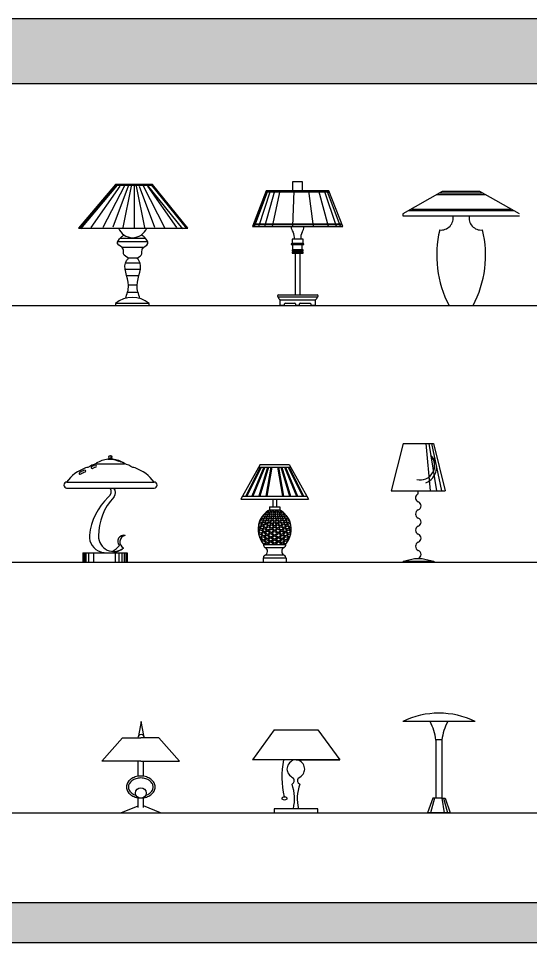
# Model space of a CAD drawing. Header units: millimetres. Extents: x 1445 to 13438, y 11474 to 16249.
# Drawn here: x 4096 to 6744, y 11474 to 16249 of the extents above; entities that cross this region are included whole.
import ezdxf

# ---------------------------------------------------------------- set-up
doc = ezdxf.new("R2010")
doc.units = ezdxf.units.MM
doc.layers.add('www.cad-blocks.net', color=7, linetype='Continuous')

# ---------------------------------------------------------------- blocks, each defined once
blk = doc.blocks.new('A$C171657AA')
for p, q in [((189.7, 626.1), (0, 401)), ((194.2, 624), (4.5, 398.9)), ((198.8, 621.9), (9.1, 396.9)), ((381.1, 626.1), (189.7, 626.1)), ((381.1, 621.1), (189.7, 621.1)), ((539.5, 397.1), (356.4, 622.2)), ((559.6, 399.1), (376.5, 624.1)), ((564.2, 401), (381.1, 626.1)), ((212.7, 617.3), (63.6, 403)), ((236.3, 618.3), (124.8, 404.1)), ((255.6, 617.3), (177.3, 405.1)), ((271.7, 617.3), (228.8, 403)), ((286.7, 618.3), (286.7, 401.9)), ((297.4, 617.3), (340.3, 403)), ((313.5, 617.3), (391.8, 405.1)), ((332.8, 618.3), (444.4, 404.1)), ((356.4, 617.3), (505.5, 403)), ((0, 401), (564.2, 401)), ((346.2, 347.4), (213.4, 347.4)), ((357.4, 330), (202.2, 330)), ((336.5, 301.1), (223, 301.1)), ((301.8, 245.1), (257.8, 245.1)), ((317.8, 220), (241.8, 220)), ((318.7, 187.2), (240.9, 187.2)), ((311.2, 154.4), (248.4, 154.4)), ((301.9, 106.1), (257.7, 106.1)), ((307.1, 67.5), (252.5, 67.5)), ((364, 11.6), (190.1, 11.6)), ((190.1, 11.6), (190.1, 0)), ((190.1, 0), (364, 0)), ((190.1, 0), (364, 0)), ((364, 0), (364, 11.6))]:
    blk.add_line(p, q)
for centre, radius, start, end in [((279, 430.2), 79, 201.6975, 338.3025), ((277.1, -95.3), 137.7, 50.862, 129.138)]:
    blk.add_arc(centre, radius, start, end)
for points in [[(257.8, 245.1), (232.6, 268.3), (230.7, 291.4), (201.7, 320.4), (219.1, 353.2), (234.2, 365.1)], [(301.8, 245.1), (326.9, 268.3), (328.9, 291.4), (357.8, 320.4), (340.5, 353.2), (325.3, 365.1)], [(242.4, 38.1), (257.8, 104.2), (248.1, 233.5), (257.8, 245.1)], [(317.1, 38.1), (301.8, 104.2), (311.5, 233.5), (301.8, 245.1)]]:
    blk.add_spline(points, degree=3)
blk = doc.blocks.new('A$C03E82307')
for p, q in [((258.6, 640.2), (207.4, 640.2)), ((207.4, 640.2), (207.4, 592.5)), ((258.6, 592.5), (258.6, 640.2)), ((71.7, 592.5), (0, 408.4)), ((4.2, 408.4), (74.6, 592.5)), ((10.8, 408.4), (79.2, 592.5)), ((32.7, 408.4), (94.3, 592.5)), ((64, 408.4), (116, 592.5)), ((395.8, 592.5), (71.7, 592.5)), ((395.8, 585.8), (71.7, 585.8)), ((104, 408.4), (143.7, 592.5)), ((208.5, 408.4), (216.1, 592.5)), ((316.8, 408.4), (291.1, 592.5)), ((392.8, 408.4), (343.8, 592.5)), ((435.6, 408.4), (373.4, 592.5)), ((455.5, 408.4), (387.3, 592.5)), ((467.9, 408.4), (395.8, 592.5)), ((0, 408.4), (467.9, 408.4)), ((4.1, 418.8), (463.8, 418.8)), ((5.9, 423.5), (461.9, 423.5)), ((205.2, 342.9), (205.2, 322.7)), ((261.8, 342.9), (205.2, 342.9)), ((261.8, 322.7), (261.8, 342.9)), ((200.7, 319), (200.7, 315.5)), ((265.6, 319), (200.7, 319)), ((200.7, 315.5), (265.6, 315.5)), ((205.2, 322.7), (261.8, 322.7)), ((205.2, 287.9), (205.2, 282.1)), ((261.8, 287.9), (205.2, 287.9)), ((208.2, 315.5), (208.2, 287.7)), ((257.5, 315.5), (208.2, 315.5)), ((208.2, 287.7), (257.5, 287.7)), ((257.5, 287.7), (257.5, 315.5)), ((261.8, 282.1), (261.8, 287.9)), ((265.6, 315.5), (265.6, 319)), ((205.2, 282.1), (261.8, 282.1)), ((205.2, 276.7), (205.2, 270.9)), ((261.8, 276.7), (205.2, 276.7)), ((205.2, 270.9), (261.8, 270.9)), ((220.5, 270.9), (220.5, 55)), ((246.1, 270.9), (246.1, 55)), ((261.8, 270.9), (261.8, 276.7)), ((135, 55), (334.7, 55)), ((135, 46.2), (334.7, 46.2)), ((143.6, 29.5), (324.9, 29.5)), ((143.6, 0), (143.6, 27.8)), ((166.8, 0), (143.6, 0)), ((166.8, 0), (166.8, 8.8)), ((170.4, 12.4), (219.9, 12.4)), ((223.5, 8.8), (223.5, 0)), ((243.2, 0), (223.5, 0)), ((243.2, 0), (243.2, 8.8)), ((246.8, 12.4), (298.1, 12.4)), ((301.7, 8.8), (301.7, 0)), ((324.9, 0), (301.7, 0)), ((324.9, 26.9), (324.9, 0))]:
    blk.add_line(p, q)
for centre, radius, start, end in [((281.6, 422.7), 83.5, 189.9062, 211.4154), ((186.2, 422.7), 83.5, 328.5846, 350.0938), ((172.1, 355), 45.3, 344.5543, 32.3595), ((295.8, 355), 45.3, 147.6405, 195.4457), ((134, 50.3), 4.77, 78.8387, 256.087), ((335.6, 50.3), 4.77, 283.913, 101.1613), ((154.3, 48.5), 21.6, 187.4428, 236.2907), ((140, 27.8), 3.62, 0, 49.7896), ((170.4, 8.8), 3.62, 90, 180), ((219.9, 8.8), 3.62, 0, 90), ((246.8, 8.8), 3.62, 90, 180), ((298.1, 8.8), 3.62, 0, 90), ((328.5, 26.9), 3.62, 127.4098, 180), ((315, 48.5), 22, 301.0571, 352.586)]:
    blk.add_arc(centre, radius, start, end)
blk = doc.blocks.new('A$C0AEA3F2F')
for p, q in [((203.6, 590.3), (0, 474.1)), ((176.7, 575), (425.9, 575)), ((190.8, 583), (411.8, 583)), ((399, 590.3), (203.6, 590.3)), ((602.8, 474), (399, 590.3)), ((30.2, 491.3), (572.4, 491.3)), ((44.3, 499.3), (558.3, 499.3)), ((0, 474.1), (0, 464.4)), ((0, 464.4), (602.8, 464.4)), ((239.7, 0), (363.1, 0))]:
    blk.add_line(p, q)
for centre, radius, start, end in [((198.1, 452.8), 62.1, 263.0364, 12.5855), ((404.6, 452.8), 62.1, 167.4145, 276.9636), ((731.7, 260.4), 556.7, 166.4118, 207.8879), ((-128.9, 260.4), 556.7, 332.1121, 13.5882)]:
    blk.add_arc(centre, radius, start, end)
blk = doc.blocks.new('A$C5E581DEF')
for p, q in [((227.9, 531.5), (252.2, 531.5)), ((168.4, 508), (311.7, 508)), ((13.3, 382.7), (466.8, 382.7)), ((15.6, 413.8), (466.8, 413.8)), ((97.3, 48), (327.6, 48)), ((97.3, 48), (97.3, 0)), ((99.1, 48), (99.1, 0)), ((101.8, 48), (101.8, 0)), ((106.2, 48), (106.2, 0)), ((113.8, 48), (113.8, 0)), ((127.2, 48), (127.2, 0)), ((153, 48), (153, 0)), ((264.8, 48), (264.8, 0)), ((283.5, 48), (283.5, 0)), ((299.1, 48), (299.1, 0)), ((312, 48), (312, 0)), ((320.5, 48), (320.5, 0)), ((324.5, 48), (324.5, 0)), ((326.3, 48), (326.3, 0)), ((327.6, 48), (327.6, 0)), ((97.3, 0), (327.6, 0))]:
    blk.add_line(p, q)
for centre, radius in [((240.1, 543.2), 7.98), ((236.6, 548.1), 0.93)]:
    blk.add_circle(centre, radius)
for centre, radius, start, end in [((238.3, 404.2), 127.8, 94.6614, 123.5836), ((227.9, 531.8), 0.288, 101.9697, 270), ((240.1, 474.3), 59, 78.0303, 101.9697), ((235.3, 533.9), 2.34, 263.273, 276.7267), ((239.7, 543.6), 7.06, 247.2106, 60.767), ((235.3, 534.9), 2.34, 318.8605, 19.3159), ((240, 543.1), 4.87, 271.6407, 34.2331), ((244.9, 534.9), 2.34, 160.6841, 221.1395), ((229.4, 393.5), 137.8, 66.693, 81.87), ((252.2, 531.8), 0.288, 270, 78.0303), ((241.9, 404.2), 127.8, 56.4164, 85.3386), ((237.4, 407.4), 123.7, 61.5534, 83.1018), ((233.9, 384.3), 147.9, 59.2637, 82.1201), ((186.5, 283.4), 216.7, 110.2083, 143.026), ((122.9, 455.8), 33, 87.2975, 109.9307), ((238.6, 303.9), 217.3, 109.2415, 121.6904), ((146.6, 488.8), 5.14, 105.5195, 291.0199), ((169.5, 461.8), 40.1, 98.2209, 127.1989), ((175.9, 440.6), 51.3, 102.4243, 122.2914), ((162.5, 496), 5.69, 293.9191, 77.5443), ((168.4, 509.4), 1.44, 123.3722, 197.1961), ((168.5, 509.7), 1.71, 203.5309, 263.6652), ((311.6, 509.7), 1.71, 276.3348, 336.4691), ((311.7, 509.4), 1.44, 342.8039, 56.6278), ((246.1, 313.3), 206.9, 58.0107, 71.0882), ((357.2, 455.8), 33, 70.0693, 92.7025), ((293.6, 283.4), 216.7, 36.974, 69.7917), ((84.5, 458.7), 5.14, 108.7765, 294.2769), ((128.1, 401.3), 76.9, 105.1198, 126.0223), ((143.3, 364), 106.3, 108.3924, 122.1881), ((107.1, 470), 5.69, 297.1761, 80.8013), ((15.6, 398.2), 15.6, 90, 270), ((210, 364.8), 34.9, 304.2284, 30.7227), ((232.1, 359.5), 35.3, 318.0943, 41.0999), ((466.8, 398.2), 15.6, 270, 90), ((449.8, 103.7), 320, 133.4571, 173.6956), ((474.8, 133.5), 296.3, 136.9191, 179.7845), ((216.7, 134.1), 85.1, 176.81, 252.573), ((258.1, 134.5), 79.7, 179.9219, 309.6148), ((308.9, 107.8), 30.5, 74.2179, 224.705), ((323.2, 103.8), 33.8, 100.2392, 245.1352), ((230.5, 176.4), 129.7, 251.5587, 262.0032), ((230.5, 176.4), 129.7, 277.9968, 307.2205), ((216.7, 134.1), 85.1, 292.4235, 325.8867)]:
    blk.add_arc(centre, radius, start, end)
blk = doc.blocks.new('A$C48F607F6')
for p, q in [((100, 505), (0, 325)), ((99.5, 490), (25.6, 340)), ((105.1, 490), (31.2, 340)), ((119.3, 490), (56.8, 340)), ((124.7, 490), (62.2, 340)), ((91.7, 490), (258.3, 490)), ((138, 490), (92.6, 340)), ((143.3, 490), (97.8, 340)), ((100, 505), (250, 505)), ((155.9, 490), (129.5, 340)), ((160.9, 490), (134.6, 340)), ((189.1, 490), (215.4, 340)), ((194.1, 490), (220.5, 340)), ((206.7, 490), (252.2, 340)), ((212, 490), (257.4, 340)), ((225.3, 490), (287.8, 340)), ((230.8, 490), (293.3, 340)), ((244.9, 490), (318.8, 340)), ((250, 505), (350, 325)), ((250.5, 490), (324.4, 340)), ((8.3, 340), (341.7, 340)), ((0, 325), (350, 325)), ((166, 325), (166, 285)), ((184, 325), (184, 285)), ((148, 285), (202, 285)), ((148, 285), (148, 270)), ((148, 270), (202, 270)), ((202, 285), (202, 270)), ((116.6, 91), (233.4, 91)), ((125, 76), (225, 76)), ((115, 22), (235, 22)), ((115, 22), (115, 0)), ((125, 37), (225, 37)), ((235, 22), (235, 0)), ((115, 0), (235, 0))]:
    blk.add_line(p, q)
for centre, radius, start, end in [((203.8, 168.3), 115.2, 117.939, 160.8712), ((43.4, 362.6), 140.8, 300.4315, 301.791), ((306.6, 362.6), 223.8, 212.0365, 212.3246), ((306.6, 362.6), 218.8, 211.6696, 212.3136), ((43.4, 362.6), 140.8, 303.8262, 309.1339), ((43.4, 362.6), 145.8, 303.7967, 308.9141), ((306.6, 362.6), 218.8, 213.6232, 215.7187), ((43.4, 362.6), 153.8, 303.8422, 308.6876), ((306.6, 362.6), 205.8, 210.9385, 212.0499), ((306.6, 362.6), 200.8, 210.7486, 211.8464), ((306.6, 362.6), 205.8, 213.4505, 215.6842), ((43.4, 362.6), 140.8, 311.1901, 316.1888), ((43.4, 362.6), 145.8, 310.8922, 315.6876), ((306.6, 362.6), 200.8, 213.289, 215.586), ((43.4, 362.6), 153.8, 310.5551, 315.0654), ((306.6, 362.6), 188.8, 210.5247, 211.0816), ((43.4, 362.6), 158.8, 310.4209, 314.7742), ((306.6, 362.6), 200.8, 217.0167, 219.8723), ((306.6, 362.6), 188.8, 212.6461, 215.124), ((43.4, 362.6), 145.8, 317.7152, 320.5791), ((306.6, 362.6), 183.8, 212.2555, 214.824), ((43.4, 362.6), 168.8, 310.3038, 314.3824), ((306.6, 362.6), 188.8, 216.6607, 219.7151), ((43.4, 362.6), 153.8, 316.9636, 320.8123), ((43.4, 362.6), 158.8, 316.6018, 320.297), ((306.6, 362.6), 183.8, 216.4129, 219.5644), ((306.6, 362.6), 173.8, 212.1877, 213.9965), ((43.4, 362.6), 168.8, 316.0879, 319.5207), ((306.6, 362.6), 168.8, 213.2625, 213.4508), ((306.6, 362.6), 173.8, 215.709, 219.0867), ((43.4, 362.6), 153.8, 322.7719, 322.9884), ((43.4, 362.6), 173.8, 315.9222, 319.242), ((306.6, 362.6), 183.8, 221.1309, 224.2537), ((43.4, 362.6), 158.8, 322.1718, 324.3368), ((306.6, 362.6), 168.8, 215.2369, 218.7473), ((43.4, 362.6), 168.8, 321.2527, 324.7631), ((306.6, 362.6), 173.8, 220.758, 224.0778), ((43.4, 362.6), 183.8, 315.7463, 318.8691), ((306.6, 362.6), 158.8, 215.6632, 217.8282), ((43.4, 362.6), 173.8, 320.9133, 324.291), ((306.6, 362.6), 168.8, 220.4793, 223.9121), ((306.6, 362.6), 153.8, 217.0116, 217.2281), ((43.4, 362.6), 168.8, 326.5492, 326.7375), ((306.6, 362.6), 158.8, 219.703, 223.3982), ((43.4, 362.6), 183.8, 320.4356, 323.5871), ((43.4, 362.6), 173.8, 326.0035, 327.8123), ((306.6, 362.6), 153.8, 219.1877, 223.0364), ((43.4, 362.6), 188.8, 320.2849, 323.3393), ((306.6, 362.6), 168.8, 225.6176, 229.6962), ((306.6, 362.6), 145.8, 219.4209, 222.2848), ((43.4, 362.6), 183.8, 325.176, 327.7445), ((306.6, 362.6), 158.8, 225.2258, 229.5791), ((43.4, 362.6), 200.8, 320.1277, 322.9833), ((43.4, 362.6), 188.8, 324.876, 327.3539), ((306.6, 362.6), 153.8, 224.9346, 229.4449), ((146.2, 168.3), 115.2, 19.1288, 62.061), ((306.6, 362.6), 140.8, 221.341, 221.6898), ((43.4, 362.6), 183.8, 329.3709, 329.4619), ((306.6, 362.6), 145.8, 224.3124, 229.1078), ((43.4, 362.6), 188.8, 328.9184, 329.4753), ((306.6, 362.6), 140.8, 223.8112, 228.8099), ((43.4, 362.6), 200.8, 324.414, 326.711), ((43.4, 362.6), 205.8, 324.3158, 326.5495), ((306.6, 362.6), 153.8, 231.3124, 236.1578), ((43.4, 362.6), 200.8, 328.1536, 329.2514), ((306.6, 362.6), 145.8, 231.0859, 236.2033), ((43.4, 362.6), 205.8, 327.9501, 329.0615), ((306.6, 362.6), 140.8, 230.8661, 236.1738), ((43.4, 362.6), 218.8, 324.2813, 326.3768), ((43.4, 362.6), 218.8, 327.6864, 328.3304), ((43.4, 362.6), 223.8, 327.6754, 327.9635), ((306.6, 362.6), 140.8, 238.209, 239.5685), ((207.8, 169.5), 118.5, 162.0684, 221.49), ((43.4, 362.6), 173.8, 286.318, 289.4413), ((43.4, 362.6), 168.8, 287.3247, 288.8703), ((306.6, 362.6), 262.8, 216.4243, 217.4279), ((306.6, 362.6), 257.8, 215.7086, 217.7822), ((43.4, 362.6), 158.8, 290.0769, 295.1862), ((43.4, 362.6), 153.8, 291.969, 294.8407), ((306.6, 362.6), 262.8, 218.5798, 220.8961), ((43.4, 362.6), 168.8, 290.6535, 295.9258), ((306.6, 362.6), 242.8, 213.8372, 215.086), ((43.4, 362.6), 173.8, 291.1792, 296.3175), ((306.6, 362.6), 257.8, 218.9471, 221.2897), ((43.4, 362.6), 145.8, 296.2039, 301.8313), ((306.6, 362.6), 237.8, 213.3019, 215.2834), ((306.6, 362.6), 242.8, 216.2868, 218.6991), ((43.4, 362.6), 153.8, 296.7291, 301.977), ((43.4, 362.6), 183.8, 292.2457, 297.1404), ((43.4, 362.6), 158.8, 297.02, 302.1133), ((306.6, 362.6), 237.8, 216.5033, 218.9532), ((43.4, 362.6), 188.8, 292.7861, 297.57), ((306.6, 362.6), 223.8, 213.6051, 215.6559), ((306.6, 362.6), 242.8, 219.9111, 222.3478), ((43.4, 362.6), 168.8, 297.6613, 302.4768), ((43.4, 362.6), 173.8, 298.0087, 302.6991), ((306.6, 362.6), 237.8, 220.1838, 222.6574), ((306.6, 362.6), 223.8, 216.9396, 219.514), ((306.6, 362.6), 242.8, 223.5729, 226.5337), ((43.4, 362.6), 183.8, 298.751, 303.2151), ((43.4, 362.6), 158.8, 303.922, 308.6149), ((306.6, 362.6), 218.8, 217.0294, 219.6559), ((43.4, 362.6), 188.8, 299.1439, 303.5054), ((306.6, 362.6), 237.8, 223.9009, 226.9057), ((306.6, 362.6), 223.8, 220.8055, 223.399), ((43.4, 362.6), 168.8, 304.1844, 308.6063), ((43.4, 362.6), 173.8, 304.3614, 308.6625), ((306.6, 362.6), 218.8, 220.9727, 223.6157), ((306.6, 362.6), 205.8, 217.0775, 219.8621), ((43.4, 362.6), 200.8, 300.1402, 304.2803), ((306.6, 362.6), 223.8, 224.7019, 227.8478), ((43.4, 362.6), 205.8, 300.5759, 304.633), ((43.4, 362.6), 183.8, 304.7956, 308.8798), ((43.4, 362.6), 188.8, 305.049, 309.0357), ((306.6, 362.6), 218.8, 224.9429, 228.1464), ((306.6, 362.6), 205.8, 221.2551, 224.0461), ((43.4, 362.6), 173.8, 310.3119, 314.2698), ((306.6, 362.6), 200.8, 221.2992, 224.1556), ((306.6, 362.6), 223.8, 229.1675, 232.6266), ((43.4, 362.6), 200.8, 305.7446, 309.5226), ((306.6, 362.6), 205.8, 225.4455, 228.8188), ((43.4, 362.6), 183.8, 310.4434, 314.1873), ((43.4, 362.6), 205.8, 306.0677, 309.768), ((306.6, 362.6), 218.8, 229.4898, 233.0104), ((306.6, 362.6), 188.8, 221.2361, 224.2726), ((43.4, 362.6), 188.8, 310.5609, 314.2097), ((306.6, 362.6), 200.8, 225.5866, 229.034), ((306.6, 362.6), 188.8, 225.7903, 229.4391), ((43.4, 362.6), 200.8, 310.966, 314.4134), ((306.6, 362.6), 205.8, 230.232, 233.9323), ((43.4, 362.6), 218.8, 306.9896, 310.5102), ((43.4, 362.6), 188.8, 315.7274, 318.7639), ((306.6, 362.6), 183.8, 225.8127, 229.5566), ((43.4, 362.6), 205.8, 311.1812, 314.5545), ((306.6, 362.6), 200.8, 230.4774, 234.2554), ((43.4, 362.6), 223.8, 307.3734, 310.8325), ((306.6, 362.6), 173.8, 225.7302, 229.6881), ((43.4, 362.6), 200.8, 315.8444, 318.7008), ((306.6, 362.6), 188.8, 230.9643, 234.951), ((43.4, 362.6), 218.8, 311.8536, 315.0571), ((306.6, 362.6), 205.8, 235.367, 239.4241), ((43.4, 362.6), 205.8, 315.9539, 318.7449), ((306.6, 362.6), 183.8, 231.1202, 235.2044), ((43.4, 362.6), 223.8, 312.1522, 315.2981), ((306.6, 362.6), 200.8, 235.7197, 239.8598), ((306.6, 362.6), 173.8, 231.3375, 235.6386), ((43.4, 362.6), 205.8, 320.1379, 322.9225), ((306.6, 362.6), 168.8, 231.3937, 235.8156), ((43.4, 362.6), 218.8, 316.3843, 319.0273), ((306.6, 362.6), 188.8, 236.4946, 240.8561), ((43.4, 362.6), 237.8, 313.0943, 316.0991), ((43.4, 362.6), 223.8, 316.601, 319.1945), ((306.6, 362.6), 183.8, 236.7849, 241.249), ((306.6, 362.6), 158.8, 231.3851, 236.078), ((43.4, 362.6), 242.8, 313.4663, 316.4271), ((43.4, 362.6), 218.8, 320.3441, 322.9706), ((306.6, 362.6), 173.8, 237.3009, 241.9913), ((43.4, 362.6), 223.8, 320.486, 323.0604), ((306.6, 362.6), 168.8, 237.5232, 242.3387), ((43.4, 362.6), 237.8, 317.3426, 319.8162), ((306.6, 362.6), 188.8, 242.43, 247.2139), ((306.6, 362.6), 158.8, 237.8867, 242.98), ((43.4, 362.6), 242.8, 317.6522, 320.0889), ((306.6, 362.6), 183.8, 242.8596, 247.7543), ((43.4, 362.6), 223.8, 324.3441, 326.3949), ((306.6, 362.6), 153.8, 238.023, 243.2709), ((43.4, 362.6), 237.8, 321.0468, 323.4967), ((306.6, 362.6), 173.8, 243.6825, 248.8208), ((306.6, 362.6), 145.8, 238.1687, 243.7961), ((142.2, 169.5), 118.5, 318.51, 17.9316), ((43.4, 362.6), 242.8, 321.3009, 323.7132), ((306.6, 362.6), 168.8, 244.0742, 249.3465), ((43.4, 362.6), 257.8, 318.7103, 321.0529), ((43.4, 362.6), 237.8, 324.7166, 326.6981), ((306.6, 362.6), 158.8, 244.8138, 249.9231), ((43.4, 362.6), 242.8, 324.914, 326.1628), ((306.6, 362.6), 153.8, 245.1593, 248.031), ((43.4, 362.6), 262.8, 319.1039, 321.4202), ((43.4, 362.6), 257.8, 322.2178, 324.2914), ((306.6, 362.6), 173.8, 250.5587, 253.682), ((43.4, 362.6), 262.8, 322.5721, 323.5757), ((306.6, 362.6), 168.8, 251.1297, 252.6753), ((43.4, 362.6), 200.8, 283.2152, 286.6109), ((306.6, 362.6), 294.8, 222.5307, 225.7319), ((43.4, 362.6), 205.8, 282.9491, 287.3187), ((43.4, 362.6), 188.8, 284.1979, 284.8929), ((306.6, 362.6), 299.8, 223.7559, 225.1537), ((306.6, 362.6), 276.8, 218.7867, 219.6913), ((43.4, 362.6), 218.8, 282.5815, 283.7117), ((306.6, 362.6), 281.8, 220.3494, 223.0631), ((43.4, 362.6), 223.8, 282.5495, 284.5083), ((43.4, 362.6), 183.8, 285.8796, 290.5901), ((43.4, 362.6), 188.8, 286.5654, 291.1682), ((306.6, 362.6), 276.8, 220.8246, 223.5614), ((306.6, 362.6), 299.8, 226.2757, 229.4395), ((43.4, 362.6), 218.8, 285.2389, 289.142), ((306.6, 362.6), 281.8, 224.2008, 227.1798), ((43.4, 362.6), 223.8, 286.0068, 289.8382), ((306.6, 362.6), 294.8, 226.8619, 230.0494), ((43.4, 362.6), 200.8, 288.1973, 292.5658), ((43.4, 362.6), 205.8, 288.8725, 293.1526), ((306.6, 362.6), 276.8, 224.7091, 227.7153), ((306.6, 362.6), 262.8, 222.0608, 224.875), ((306.6, 362.6), 257.8, 222.4677, 225.3143), ((306.6, 362.6), 281.8, 228.3341, 231.5938), ((43.4, 362.6), 218.8, 290.6192, 294.6914), ((306.6, 362.6), 262.8, 226.0559, 229.1512), ((43.4, 362.6), 223.8, 291.2887, 295.2886), ((306.6, 362.6), 276.8, 228.8805, 232.1722), ((43.4, 362.6), 200.8, 294.1021, 298.6455), ((43.4, 362.6), 205.8, 294.6582, 299.1109), ((306.6, 362.6), 257.8, 226.5091, 229.6409), ((43.4, 362.6), 237.8, 293.1602, 296.9774), ((306.6, 362.6), 262.8, 230.3517, 233.7457), ((43.4, 362.6), 218.8, 296.1247, 300.365), ((43.4, 362.6), 242.8, 293.8285, 297.5869), ((306.6, 362.6), 242.8, 227.7764, 231.0348), ((43.4, 362.6), 223.8, 296.6967, 300.8633), ((306.6, 362.6), 257.8, 230.8559, 234.2913), ((306.6, 362.6), 237.8, 228.1668, 231.4732), ((306.6, 362.6), 262.8, 234.9701, 238.6854), ((43.4, 362.6), 237.8, 298.3221, 302.3033), ((306.6, 362.6), 242.8, 232.2992, 235.8758), ((43.4, 362.6), 218.8, 301.7602, 305.6238), ((43.4, 362.6), 242.8, 298.9113, 302.833), ((306.6, 362.6), 257.8, 235.531, 239.2934), ((43.4, 362.6), 223.8, 302.2344, 306.0313), ((306.6, 362.6), 237.8, 232.7563, 236.3862), ((306.6, 362.6), 223.8, 233.9687, 237.7656), ((43.4, 362.6), 237.8, 303.6138, 307.2437), ((306.6, 362.6), 242.8, 237.167, 241.0887), ((43.4, 362.6), 257.8, 300.7066, 304.469), ((306.6, 362.6), 218.8, 234.3762, 238.2398), ((43.4, 362.6), 242.8, 304.1242, 307.7008), ((306.6, 362.6), 237.8, 237.6967, 241.6779), ((43.4, 362.6), 262.8, 301.3146, 305.0299), ((43.4, 362.6), 237.8, 308.5268, 311.8332), ((306.6, 362.6), 223.8, 239.1367, 243.3033), ((43.4, 362.6), 257.8, 305.7087, 309.1441), ((306.6, 362.6), 242.8, 242.4131, 246.1715), ((43.4, 362.6), 242.8, 308.9652, 312.2236), ((306.6, 362.6), 218.8, 239.635, 243.8753), ((43.4, 362.6), 262.8, 306.2543, 309.6483), ((306.6, 362.6), 237.8, 243.0226, 246.8398), ((306.6, 362.6), 205.8, 240.8891, 245.3418), ((43.4, 362.6), 257.8, 310.3591, 313.4909), ((306.6, 362.6), 200.8, 241.3545, 245.8979), ((306.6, 362.6), 223.8, 244.7114, 248.7113), ((43.4, 362.6), 276.8, 307.8278, 311.1195), ((43.4, 362.6), 262.8, 310.8488, 313.9441), ((306.6, 362.6), 218.8, 245.3086, 249.3808), ((43.4, 362.6), 281.8, 308.4062, 311.6659), ((43.4, 362.6), 257.8, 314.6857, 317.5323), ((306.6, 362.6), 205.8, 246.8474, 251.1275), ((43.4, 362.6), 262.8, 315.125, 317.9392), ((306.6, 362.6), 200.8, 247.4342, 251.8027), ((43.4, 362.6), 276.8, 312.2847, 315.2909), ((306.6, 362.6), 223.8, 250.1618, 253.9932), ((43.4, 362.6), 294.8, 309.9506, 313.1381), ((43.4, 362.6), 281.8, 312.8202, 315.7992), ((306.6, 362.6), 218.8, 250.858, 254.7611), ((43.4, 362.6), 299.8, 310.5605, 313.7243), ((306.6, 362.6), 188.8, 248.8318, 253.4346), ((306.6, 362.6), 183.8, 249.4099, 254.1204), ((43.4, 362.6), 276.8, 316.4386, 319.1754), ((306.6, 362.6), 205.8, 252.6813, 257.0509), ((43.4, 362.6), 294.8, 314.2681, 317.4693), ((43.4, 362.6), 281.8, 316.9369, 319.6506), ((306.6, 362.6), 200.8, 253.3891, 256.7848), ((306.6, 362.6), 223.8, 255.4917, 257.4505), ((43.4, 362.6), 299.8, 314.8463, 316.2441), ((306.6, 362.6), 218.8, 256.2883, 257.4185), ((43.4, 362.6), 276.8, 320.3087, 321.2133), ((306.6, 362.6), 188.8, 255.1071, 255.8021), ((306.6, 362.6), 311.8, 227.1829, 227.9385), ((306.6, 360.6), 313.8, 228.1154, 231.7401), ((43.4, 362.6), 242.8, 282.8963, 283.0437), ((43.4, 362.6), 237.8, 283.2245, 286.7014), ((43.4, 362.6), 242.8, 284.0549, 287.4733), ((306.6, 362.6), 311.8, 229.0583, 232.4428), ((43.4, 362.6), 257.8, 283.6282, 285.5174), ((43.4, 362.6), 262.8, 283.9537, 286.3284), ((306.6, 360.6), 323.8, 232.3484, 234.666), ((306.6, 362.6), 299.8, 230.578, 234.0231), ((43.4, 362.6), 257.8, 286.5015, 289.7617), ((306.6, 360.6), 313.8, 232.8742, 236.076), ((43.4, 362.6), 237.8, 288.1273, 291.7771), ((43.4, 362.6), 276.8, 285.9396, 288.5708), ((43.4, 362.6), 262.8, 287.3043, 290.5171), ((306.6, 362.6), 311.8, 233.5802, 236.7918), ((43.4, 362.6), 242.8, 288.8758, 292.4671), ((306.6, 362.6), 294.8, 231.1969, 234.6711), ((43.4, 362.6), 281.8, 286.7667, 289.3632), ((306.6, 362.6), 299.8, 235.1822, 238.4588), ((43.4, 362.6), 276.8, 289.526, 292.6184), ((306.6, 362.6), 281.8, 232.7685, 236.3286), ((43.4, 362.6), 257.8, 291.1009, 294.5341), ((306.6, 360.6), 313.8, 237.2297, 239.2172), ((43.4, 362.6), 262.8, 291.8374, 295.2232), ((306.6, 362.6), 294.8, 235.8404, 239.1474), ((43.4, 362.6), 281.8, 290.3117, 293.3653), ((306.6, 362.6), 311.8, 237.9493, 240.5796), ((306.6, 362.6), 276.8, 233.3587, 236.9561), ((306.6, 362.6), 299.8, 239.6409, 242.7462), ((306.6, 362.6), 281.8, 237.5281, 240.9238), ((43.4, 362.6), 276.8, 293.8906, 297.1566), ((43.4, 362.6), 257.8, 295.8369, 299.4369), ((43.4, 362.6), 294.8, 292.8871, 295.3022), ((43.4, 362.6), 262.8, 296.5085, 300.0612), ((306.6, 362.6), 276.8, 238.1686, 241.6024), ((43.4, 362.6), 281.8, 294.622, 297.8493), ((306.6, 362.6), 294.8, 240.3409, 243.4777), ((306.6, 362.6), 262.8, 239.9388, 243.4915), ((43.4, 362.6), 276.8, 298.3976, 301.8314), ((306.6, 362.6), 281.8, 242.1507, 245.378), ((43.4, 362.6), 294.8, 296.5223, 299.6591), ((306.6, 362.6), 257.8, 240.5631, 244.1631), ((43.4, 362.6), 281.8, 299.0762, 302.4719), ((306.6, 362.6), 276.8, 242.8434, 246.1094), ((43.4, 362.6), 299.8, 297.2538, 300.3591), ((306.6, 362.6), 294.8, 244.6978, 247.1129), ((43.4, 362.6), 276.8, 303.0439, 306.6413), ((43.4, 362.6), 294.8, 300.8526, 304.1596), ((306.6, 362.6), 262.8, 244.7768, 248.1626), ((306.6, 362.6), 281.8, 246.6347, 249.6883), ((43.4, 362.6), 311.8, 299.4204, 302.0507), ((43.4, 362.6), 281.8, 303.6714, 307.2315), ((306.6, 362.6), 257.8, 245.4659, 248.8991), ((43.4, 362.6), 299.8, 301.5412, 304.8178), ((306.6, 362.6), 276.8, 247.3816, 250.474), ((43.4, 360.6), 313.8, 300.7828, 302.7703), ((306.6, 362.6), 281.8, 250.6368, 253.2333), ((43.4, 362.6), 294.8, 305.3289, 308.8031), ((306.6, 362.6), 242.8, 247.5329, 251.1242), ((43.4, 362.6), 311.8, 303.2082, 306.4198), ((306.6, 362.6), 262.8, 249.4829, 252.6957), ((306.6, 362.6), 237.8, 248.2229, 251.8727), ((43.4, 360.6), 313.8, 303.924, 307.1258), ((306.6, 362.6), 276.8, 251.4292, 254.0604), ((43.4, 362.6), 299.8, 305.9769, 309.422), ((306.6, 362.6), 257.8, 250.2383, 253.4985), ((43.4, 360.6), 323.8, 305.334, 307.6516), ((306.6, 362.6), 262.8, 253.6716, 256.0463), ((43.4, 362.6), 311.8, 307.5572, 310.9417), ((306.6, 362.6), 242.8, 252.5267, 255.9451), ((43.4, 360.6), 313.8, 308.2599, 311.6354), ((306.6, 362.6), 257.8, 254.4826, 256.3718), ((306.6, 362.6), 237.8, 253.2986, 257.2616), ((43.4, 362.6), 311.8, 312.0615, 312.8171), ((136.8, 92.5), 20.3, 184.3133, 234.4194), ((116.4, 55.5), 22.2, 284.5033, 67.3254), ((306.6, 360.6), 323.8, 235.8026, 236.3646), ((43.4, 362.6), 299.8, 295.0543, 296.0464), ((306.6, 362.6), 299.8, 243.9536, 244.9457), ((233.6, 55.5), 22.2, 112.6746, 255.4967), ((43.4, 360.6), 323.8, 303.6354, 304.1974), ((213.2, 92.5), 20.3, 305.5806, 355.6867), ((132.6, 22.4), 15.7, 132.6467, 181.6238), ((217.4, 22.4), 15.7, 358.3762, 47.3533)]:
    blk.add_arc(centre, radius, start, end)
blk = doc.blocks.new('A$C287F60F9')
for p, q in [((61.1, 612.4), (0, 368.4)), ((61.1, 612.4), (218.6, 612.4)), ((179.3, 612.4), (201.8, 368.4)), ((194.6, 612.4), (234.2, 368.4)), ((208.1, 612.4), (259.3, 368.4)), ((218.6, 612.4), (279.7, 368.4)), ((0, 368.4), (279.7, 368.4)), ((139.8, 357.6), (139.8, 368.4)), ((61.2, 5.1), (61.2, 0)), ((61.2, 5.1), (219.4, 5.1)), ((61.2, 0), (219.4, 0)), ((121.1, 19), (158.5, 19)), ((219.4, 5.1), (219.4, 0))]:
    blk.add_line(p, q)
for centre, radius, start, end in [((149.2, 499.9), 75.3, 256.5551, 42.6671), ((151.3, 488), 82.5, 289.8689, 49.7544), ((148.1, 331.9), 22.5, 124.7642, 248.1648), ((131.7, 357.6), 8.1, 296.7299, 0), ((131.4, 290.2), 22.5, 291.8352, 68.1648), ((148.1, 248.5), 22.5, 111.8352, 248.1648), ((131.4, 206.8), 22.5, 291.8352, 68.1648), ((148.1, 165), 22.5, 111.8352, 248.1648), ((131.4, 123.3), 22.5, 291.8352, 68.1648), ((148.1, 81.6), 22.5, 111.8352, 248.1648), ((131.4, 39.8), 22.5, 291.8352, 68.1648), ((-10, 449.4), 450, 279.1031, 286.9407), ((290.6, 449.4), 450, 253.0593, 260.8969)]:
    blk.add_arc(centre, radius, start, end)
blk = doc.blocks.new('A$C6DA014D7')
for p, q in [((202, 472.8), (189.1, 397.1)), ((217, 399.1), (202, 472.8)), ((0, 267.8), (105.9, 387.8)), ((105.9, 387.8), (201, 387.8)), ((294.8, 387.8), (201, 387.8)), ((400.7, 267.8), (294.8, 387.8)), ((201, 267.8), (0, 267.8)), ((186.9, 188.9), (186.9, 267.8)), ((201, 267.8), (400.7, 267.8)), ((215.1, 188.9), (215.1, 267.8)), ((186.9, 27.7), (186.9, 77.9)), ((215.1, 27.7), (215.1, 77.9)), ((98.4, 0), (186.9, 35.4)), ((303.6, 0), (215.1, 35.4))]:
    blk.add_line(p, q)
blk.add_circle((201, 102.4), 27.4)
blk.add_circle((201, 102.4), 27.4)
for centre, radius, start, end in [((203, 386.1), 18, 6.3783, 173.6217), ((171, 133.4), 43.8, 151.6081, 180), ((171, 133.4), 43.8, 151.6081, 180), ((185.4, 125.6), 60.2, 127.4641, 151.6081), ((185.4, 125.6), 60.2, 127.4641, 151.6081), ((171, 133.4), 33.9, 151.6081, 180), ((171, 133.4), 33.9, 151.6081, 180), ((185.4, 125.6), 50.4, 127.4641, 151.6081), ((185.4, 125.6), 50.4, 127.4641, 151.6081), ((194.9, 113.3), 75.7, 107.6107, 127.4641), ((194.9, 113.3), 75.7, 107.6107, 127.4641), ((194.9, 113.3), 65.8, 107.6107, 127.4641), ((194.9, 113.3), 65.8, 107.6107, 127.4641), ((201, 94), 96, 90, 107.6107), ((201, 94), 96, 90, 107.6107), ((201, 94), 86.1, 90, 107.6107), ((201, 94), 86.1, 90, 107.6107), ((201, 94), 96, 72.3893, 90), ((201, 94), 96, 72.3893, 90), ((201, 94), 86.1, 72.3893, 90), ((201, 94), 86.1, 72.3893, 90), ((207.1, 113.3), 65.8, 52.5359, 72.3893), ((207.1, 113.3), 65.8, 52.5359, 72.3893), ((207.1, 113.3), 75.7, 52.5359, 72.3893), ((207.1, 113.3), 75.7, 52.5359, 72.3893), ((216.5, 125.6), 50.4, 28.3919, 52.5359), ((216.5, 125.6), 50.4, 28.3919, 52.5359), ((216.5, 125.6), 60.2, 28.3919, 52.5359), ((216.5, 125.6), 60.2, 28.3919, 52.5359), ((231, 133.4), 33.9, 0, 28.3919), ((231, 133.4), 33.9, 0, 28.3919), ((231, 133.4), 43.8, 0, 28.3919), ((231, 133.4), 43.8, 0, 28.3919), ((171, 133.4), 43.8, 180, 208.3919), ((171, 133.4), 43.8, 180, 208.3919), ((185.4, 141.2), 60.2, 208.3919, 232.5359), ((185.4, 141.2), 60.2, 208.3919, 232.5359), ((171, 133.4), 33.9, 180, 208.3919), ((171, 133.4), 33.9, 180, 208.3919), ((185.4, 141.2), 50.4, 208.3919, 232.5359), ((185.4, 141.2), 50.4, 208.3919, 232.5359), ((194.9, 153.5), 65.8, 232.5359, 252.3893), ((194.9, 153.5), 65.8, 232.5359, 252.3893), ((207.1, 153.5), 65.8, 287.6107, 307.4641), ((207.1, 153.5), 65.8, 287.6107, 307.4641), ((216.5, 141.2), 50.4, 307.4641, 331.6081), ((216.5, 141.2), 50.4, 307.4641, 331.6081), ((216.5, 141.2), 60.2, 307.4641, 331.6081), ((216.5, 141.2), 60.2, 307.4641, 331.6081), ((231, 133.4), 33.9, 331.6081, 0), ((231, 133.4), 33.9, 331.6081, 0), ((231, 133.4), 43.8, 331.6081, 0), ((231, 133.4), 43.8, 331.6081, 0), ((194.9, 153.5), 75.7, 232.5359, 252.3893), ((194.9, 153.5), 75.7, 232.5359, 252.3893), ((201, 172.9), 96, 252.3893, 270), ((201, 172.9), 96, 252.3893, 270), ((201, 172.9), 86.1, 252.3893, 253.4521), ((201, 172.9), 86.1, 252.3893, 253.4521), ((201, 172.9), 96, 270, 287.6107), ((201, 172.9), 96, 270, 287.6107), ((201, 172.9), 86.1, 286.5479, 287.6107), ((201, 172.9), 86.1, 286.5479, 287.6107), ((207.1, 153.5), 75.7, 287.6107, 307.4641), ((207.1, 153.5), 75.7, 287.6107, 307.4641)]:
    blk.add_arc(centre, radius, start, end)
blk = doc.blocks.new('A$C0C560109')
for p, q in [((111.9, 428.5), (0, 273.3)), ((111.9, 428.5), (338, 428.5)), ((338, 428.5), (452.6, 273.3)), ((226.3, 273.3), (0, 273.3)), ((452.6, 273.3), (226.3, 273.3)), ((226.3, 273.3), (452.6, 273.3)), ((112.8, 21.4), (112.8, 0)), ((339.1, 21.4), (112.8, 21.4)), ((339.1, 0), (339.1, 21.4)), ((112.8, 0), (339.1, 0))]:
    blk.add_line(p, q)
for centre, major_axis, start_param, end_param in [((1077.1, 185.4), (-924.4, 0), 6.148814, 6.439572), ((261.9, 226.4), (82.9, 0), 2.214498, 4.068687), ((187.7, 226.4), (82.9, 0), 5.356091, 7.210279), ((178.7, 166.8), (-38.1, 0), 2.33719, 3.627768), ((-215.2, 73.1), (433.2, 0), 6.11434, 6.527076), ((665.1, 73.1), (-433.2, 0), 6.039295, 6.452031), ((271.1, 166.8), (-38.1, 0), 5.79701, 7.087588)]:
    blk.add_ellipse(centre, major_axis=major_axis, ratio=0.709643, start_param=start_param, end_param=end_param)
blk.add_ellipse((166, 74.5), major_axis=(-12.5, 0), ratio=0.709643)
blk = doc.blocks.new('A$C6B941F56')
for p, q in [((373.9, 471.2), (0, 471.2)), ((202.3, 376.4), (171.5, 376.4)), ((171.5, 376.4), (171.5, 75.7)), ((202.3, 376.4), (202.3, 75.7)), ((155.8, 75.7), (128.4, 0)), ((163.7, 75.7), (142.5, 0)), ((171.5, 75.7), (155.8, 75.7)), ((202.3, 75.7), (171.5, 75.7)), ((202.3, 75.7), (213.6, 0)), ((202.3, 75.7), (218.5, 75.7)), ((210.2, 75.7), (231.4, 0)), ((218.5, 75.7), (245.1, 0))]:
    blk.add_line(p, q)
at = {"linetype": 'ByBlock'}
blk.add_line((128, 1.8), (245.6, 1.8), dxfattribs=at)
for centre, radius, start, end in [((186.9, 95.7), 419.5, 63.5365, 116.4635), ((-92.7, 344.9), 266.1, 6.7868, 28.3357), ((466.5, 344.9), 266.1, 151.6616, 173.2105)]:
    blk.add_arc(centre, radius, start, end)
blk = doc.blocks.new('FORMAT')
at = {"layer": 'www.cad-blocks.net', "true_color": 0x546d8e}
h = blk.add_hatch(color=155, dxfattribs=at)
h.set_gradient(color1=(68, 68, 68), color2=(84, 109, 142), tint=1)
h.paths.add_polyline_path([(2638, 16249.4), (2638, 15914.1), (13438.4, 15914.1), (13438.4, 16249.4)])
h = blk.add_hatch(color=155, dxfattribs=at)
h.set_gradient(color1=(68, 68, 68), color2=(84, 109, 142), tint=1)
h.paths.add_polyline_path([(2638, 11680.4), (2638, 11473.7), (13438.4, 11473.7), (13438.4, 11680.4)])
at = {"layer": 'www.cad-blocks.net', "color": 155, "true_color": 0x546d8e}
for p, q in [((2638, 16249.4), (13438.4, 16249.4)), ((2638, 15914.1), (13438.4, 15914.1)), ((2638, 14765.4), (13438.4, 14765.4)), ((2638, 13439.9), (13438.4, 13439.9)), ((2638, 12144), (13438.4, 12144)), ((2638, 11680.4), (13438.4, 11680.4)), ((2638, 11473.7), (13438.4, 11473.7))]:
    blk.add_line(p, q, dxfattribs=at)

msp = doc.modelspace()

# ---------------------------------------------------------------- block references
for name, p in [('A$C171657AA', (4406.9, 14765.4)), ('A$C03E82307', (5305.3, 14765.4)), ('A$C0AEA3F2F', (6083.3, 14765.4)), ('A$C287F60F9', (6023.4, 13439.9)), ('A$C5E581DEF', (4330.6, 13439.9)), ('A$C48F607F6', (5245.4, 13439.9)), ('A$C6B941F56', (6083.3, 12144)), ('A$C6DA014D7', (4527.3, 12144)), ('A$C0C560109', (5305.3, 12144))]:
    msp.add_blockref(name, p)
at = {"layer": 'www.cad-blocks.net'}
msp.add_blockref('FORMAT', (0, 0), dxfattribs=at)

doc.saveas('drawing.dxf')
